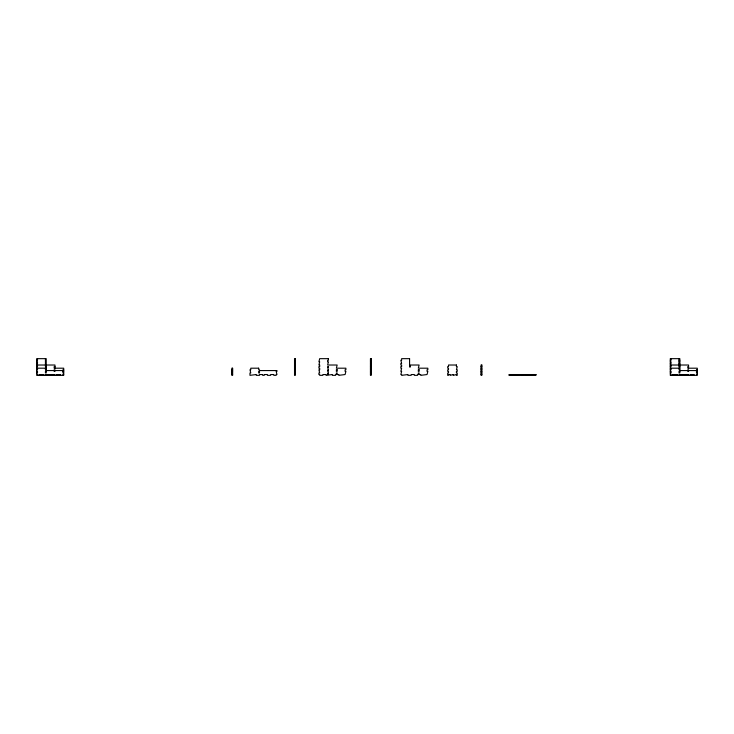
<?xml version="1.0" encoding="UTF-8"?>
<svg xmlns="http://www.w3.org/2000/svg" width="734" height="734" viewBox="0 0 734 734"><rect width="100%" height="100%" fill="white"/><g stroke="black" fill="none" stroke-linecap="round" stroke-linejoin="round"><path stroke-width="1.1" d="M36.7 360.247L37.498 360.247L37.498 358.66M294.527 360.247L295.325 360.247M370.45 360.247L371.239 360.247M670.298 360.247L671.096 360.247L671.096 358.66M679.033 360.247L679.831 360.247M36.7 361.834L37.498 361.834L37.498 363.431L36.7 363.431M294.527 361.834L295.325 361.834M370.45 361.834L371.239 361.834M670.298 361.834L671.096 361.834L671.096 363.431L670.298 363.431M679.033 361.834L679.831 361.834M294.527 363.431L295.325 363.431M370.45 363.431L371.239 363.431M679.033 363.431L679.831 363.431M36.7 365.018L54.967 365.018L54.967 368.193M294.527 365.018L295.325 365.018M370.45 365.018L371.239 365.018M670.298 365.018L688.565 365.018L688.565 368.193M36.7 366.605L37.498 366.605L37.498 365.018M46.233 366.605L45.435 366.605L45.435 358.66M54.967 366.605L54.169 366.605L54.169 368.193L63.702 368.193L63.702 375.34L36.7 375.34L36.7 358.66L46.233 358.66L46.233 372.955L45.435 372.955L45.435 371.367L46.233 371.367M294.527 366.605L295.325 366.605M370.45 366.605L371.239 366.605M481.045 366.605L481.843 366.605M670.298 366.605L671.096 366.605L671.096 365.018M679.831 366.605L679.033 366.605L679.033 358.66M688.565 366.605L687.767 366.605L687.767 368.193L697.3 368.193L697.3 375.34L670.298 375.34L670.298 358.66L679.831 358.66L679.831 372.955L679.033 372.955L679.033 371.367L679.831 371.367M370.45 367L371.239 367M679.033 367L679.831 367M36.7 368.193L46.233 368.193M294.527 368.193L295.325 368.193M370.45 368.193L371.239 368.193M481.045 368.193L481.843 368.193M670.298 368.193L679.831 368.193M36.7 369.78L37.498 369.78L37.498 368.193M46.233 369.78L45.435 369.78L45.435 368.193M63.702 369.78L62.904 369.78L62.904 372.955L63.702 372.955M231.825 369.78L232.623 369.78M294.527 369.78L295.325 369.78M370.45 369.78L371.239 369.78M481.045 369.78L481.843 369.78M670.298 369.78L671.096 369.78L671.096 368.193M679.831 369.78L679.033 369.78L679.033 368.193M697.3 369.78L696.502 369.78L696.502 372.955L697.3 372.955M46.233 370.569L63.702 370.569M231.825 370.569L232.623 370.569M679.831 370.569L697.3 370.569M36.7 371.367L37.498 371.367L37.498 372.955L36.7 372.955M62.904 371.367L63.702 371.367M231.825 371.367L232.623 371.367M294.527 371.367L295.325 371.367M370.45 371.367L371.239 371.367M481.045 371.367L481.843 371.367M670.298 371.367L671.096 371.367L671.096 372.955L670.298 372.955M696.502 371.367L697.3 371.367M231.825 372.955L232.623 372.955M294.527 372.955L295.325 372.955M370.45 372.955L371.239 372.955M481.045 372.955L481.843 372.955M63.702 374.542L62.904 374.542L62.904 375.34M231.825 374.542L232.623 374.542M294.527 374.542L295.325 374.542M370.45 374.542L371.239 374.542M481.045 374.542L481.843 374.542M697.3 374.542L696.502 374.542L696.502 375.34M694.125 375.34L694.125 374.542L690.951 374.542L690.951 375.34M693.327 374.542L693.327 375.34M690.153 374.542L690.153 375.34M688.565 371.367L688.565 369.78L687.767 369.78L687.767 371.367M688.565 374.542L688.565 375.34M687.767 375.34L687.767 374.542L684.593 374.542L684.593 375.34M686.978 374.542L686.978 375.34M683.804 374.542L683.804 375.34M683.005 375.34L683.005 374.542L679.831 374.542L679.831 375.34M680.62 374.542L680.62 375.34M679.033 374.542L679.033 375.34M677.445 374.542L677.445 375.34M676.656 375.34L676.656 374.542L673.473 374.542L673.473 375.34M675.858 374.542L675.858 375.34M674.271 374.542L674.271 375.34M672.683 374.542L672.683 375.34M671.096 374.542L671.096 375.34M535.178 374.542L535.178 375.34M532.792 374.542L532.792 375.34M532.003 374.542L532.003 375.34M529.618 374.542L529.618 375.34M528.819 374.542L528.819 375.34M527.232 374.542L527.232 375.34M526.443 374.542L526.443 375.34M525.645 374.542L525.645 375.34M523.259 374.542L523.259 375.34M522.47 374.542L522.47 375.34M521.672 374.542L521.672 375.34M519.296 374.542L519.296 375.34M518.498 374.542L518.498 375.34M517.709 374.542L517.709 375.34M516.121 374.542L516.121 375.34M515.323 374.542L515.323 375.34M514.525 374.542L514.525 375.34M512.938 374.542L512.938 375.34M512.149 374.542L512.149 375.34M511.35 374.542L511.35 375.34M509.763 374.542L509.763 375.34M60.527 375.34L60.527 374.542L57.344 374.542L57.344 375.34M59.729 374.542L59.729 375.34M56.555 374.542L56.555 375.34M54.967 371.367L54.967 369.78L54.169 369.78L54.169 371.367M54.967 374.542L54.967 375.34M54.169 375.34L54.169 374.542L50.995 374.542L50.995 375.34M53.38 374.542L53.38 375.34M50.196 374.542L50.196 375.34M49.407 375.34L49.407 374.542L46.233 374.542L46.233 375.34M47.022 374.542L47.022 375.34M45.435 374.542L45.435 375.34M43.847 374.542L43.847 375.34M43.049 375.34L43.049 374.542L39.875 374.542L39.875 375.34M42.26 374.542L42.26 375.34M40.673 374.542L40.673 375.34M39.086 374.542L39.086 375.34M37.498 374.542L37.498 375.34M295.325 358.66L294.527 358.66L294.527 375.34L295.325 375.34L295.325 358.66M328.419 358.66L319.685 358.66L318.895 361.834L319.685 361.834L318.895 365.018L319.685 365.018L319.685 366.605L318.895 366.605L318.895 368.193L319.685 368.193L319.685 369.78L318.895 369.78L319.685 372.955L318.895 372.955L318.895 374.542L319.685 374.542L319.685 375.34L322.859 375.34L322.859 374.542L326.043 374.542L326.043 375.34L332.392 374.542L332.392 375.34L335.566 375.34L335.566 374.542L336.365 374.542L336.365 372.955L337.154 372.955L337.154 374.542L338.75 374.542L338.75 375.34L345.099 374.542L345.888 371.367L345.099 371.367L345.099 369.78L345.888 369.78L345.888 368.193L336.365 368.193L337.154 365.018L327.63 365.018L328.419 361.834L327.63 361.834L327.63 360.247L328.419 360.247L328.419 358.66M371.239 358.66L370.45 358.66L370.45 375.34L371.239 375.34L371.239 358.66M409.581 358.66L401.636 358.66L401.636 360.247L400.847 360.247L401.636 363.431L400.847 363.431L400.847 365.018L401.636 365.018L401.636 366.605L400.847 366.605L400.847 368.193L401.636 368.193L400.847 371.367L401.636 371.367L400.847 374.542L401.636 374.542L401.636 375.34L407.994 374.542L407.994 375.34L411.168 375.34L411.168 374.542L414.343 374.542L414.343 375.34L417.518 375.34L417.518 374.542L418.316 374.542L418.316 372.955L419.105 372.955L419.105 374.542L420.701 374.542L420.701 375.34L427.05 374.542L427.849 371.367L427.05 371.367L427.05 369.78L427.849 369.78L427.849 368.193L418.316 368.193L419.105 365.018L410.37 365.018L410.37 367L409.581 367L409.581 358.66M456.429 365.018L448.492 365.018L448.492 366.605L447.694 366.605L447.694 368.193L448.492 368.193L448.492 369.78L447.694 369.78L447.694 371.367L448.492 371.367L448.492 372.955L447.694 372.955L447.694 375.34L448.492 375.34L448.492 374.542L450.08 374.542L450.08 375.34L453.254 374.542L453.254 375.34L456.429 374.542L456.429 375.34L457.227 375.34L457.227 372.955L456.429 372.955L456.429 371.367L457.227 371.367L457.227 369.78L456.429 369.78L457.227 366.605L456.429 366.605L456.429 365.018M481.843 365.018L481.045 365.018L481.045 375.34L481.843 375.34L481.843 365.018M328.419 366.605L327.63 366.605L327.63 368.193L328.419 368.193L328.419 366.605M232.623 368.193L231.825 368.193L231.825 375.34L232.623 375.34L232.623 368.193M258.698 368.193L250.762 368.193L250.762 369.78L249.964 369.78L250.762 372.955L249.964 372.955L249.964 375.34L256.322 374.542L256.322 375.34L259.497 375.34L259.497 374.542L262.671 374.542L262.671 375.34L264.258 375.34L264.258 374.542L267.433 374.542L267.433 375.34L270.607 375.34L270.607 374.542L273.791 374.542L273.791 375.34L276.168 375.34L276.168 374.542L276.966 374.542L276.168 371.367L276.966 371.367L276.966 370.569L259.497 370.569L259.497 369.78L258.698 369.78L258.698 368.193M328.419 369.78L327.63 369.78L327.63 371.367L328.419 371.367L328.419 369.78M337.154 369.78L336.365 369.78L336.365 371.367L337.154 371.367L337.154 369.78M419.105 369.78L418.316 369.78L418.316 371.367L419.105 371.367L419.105 369.78M259.497 371.367L258.698 371.367L258.698 372.955L259.497 372.955L259.497 371.367M328.419 372.955L327.63 372.955L327.63 374.542L328.419 374.542L328.419 372.955M535.967 374.542L508.974 374.542L508.974 375.34L535.967 375.34L535.967 374.542"/></g></svg>
